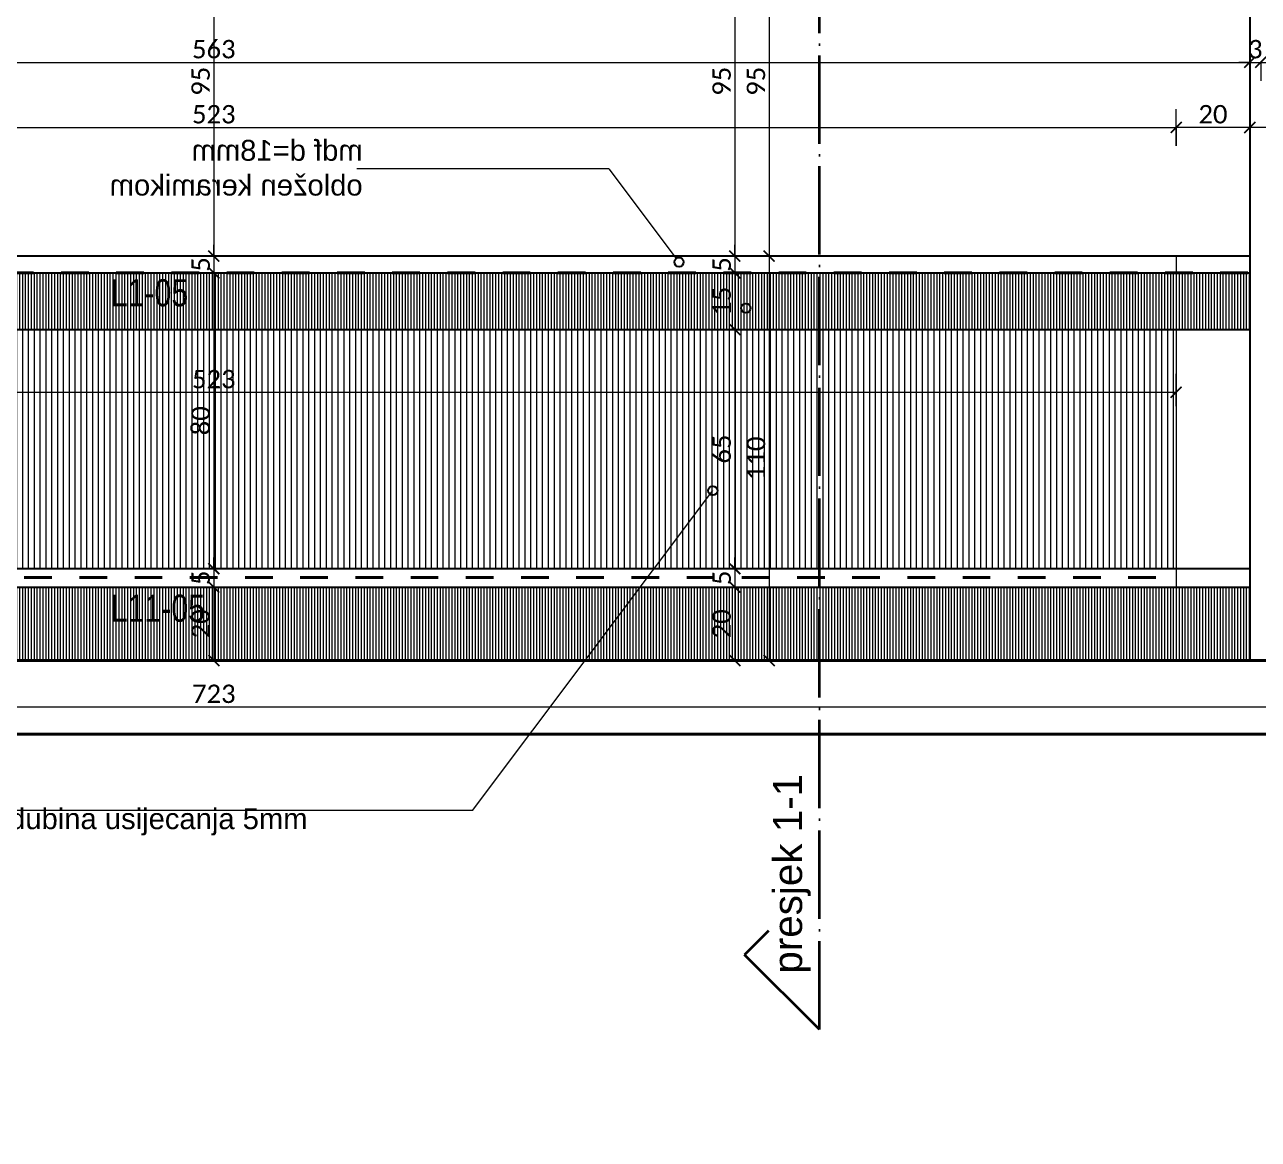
# Model space of a CAD drawing. Header units: centimetres. Extents: x -26724 to 60145, y -23645 to 6771.
# Drawn here: x -2535.5 to -2200.3, y 256.1 to 559.2 of the extents above; entities that cross this region are included whole.
import ezdxf

# ---------------------------------------------------------------- set-up
doc = ezdxf.new("R2010")
doc.units = ezdxf.units.CM
doc.linetypes.add('ACAD_ISO04W100', pattern=[30, 24, -3, 0, -3])
doc.linetypes.add('DALEKOVOD_VN', pattern=[5, 2.5, -2.5])
doc.layers.add('3.IZGLED 2', color=7, linetype='Continuous', lineweight=9, true_color=0x4a4a4a)
doc.layers.add('IZGLED 2', color=253, linetype='Continuous', lineweight=9, true_color=0x828282)
doc.layers.add('4.KOTE', color=88, linetype='Continuous', lineweight=15)
doc.layers.add('zid', color=7, linetype='Continuous', lineweight=40)
doc.layers.add('tekst', color=7, linetype='Continuous')
doc.layers.add('tekst @ 50', color=7, linetype='Continuous')
doc.styles.add('0.15', font='arial.ttf', dxfattribs={"height": 0.15})
doc.styles.add('KOTE', font='arial.ttf', dxfattribs={"width": 0.8})
doc.styles.add('Notes', font='arial.ttf', dxfattribs={"height": 3})
doc.styles.get("Standard").update_dxf_attribs({"font": 'calibri.ttf'})
doc.dimstyles.new('ja 1 30 izgledi zidova', dxfattribs={"dimtxt": 5, "dimasz": 3, "dimexe": 5, "dimexo": 5, "dimgap": 1, "dimtad": 1, "dimdec": 0, "dimtxsty": 'Standard', "dimblk": 'ARCHTICK', "dimcen": 2.5, "dimclrd": 256, "dimclrt": 7, "dimadec": 0, "dimazin": 0, "dimtfac": 1, "dimtdec": 0, "dimtix": 1, "dimtmove": 1, "dimatfit": 3, "dimldrblk": 'ARCHTICK', "dimfxl": 5, "dimfxlon": 1, "dimlwd": 0, "dimlwe": 9, "dimarcsym": 0})
doc.dimstyles.new('ja 1 50', dxfattribs={"dimtxt": 10, "dimasz": 5, "dimexe": 5, "dimexo": 5, "dimgap": 1, "dimtad": 1, "dimdec": 0, "dimtxsty": 'Standard', "dimblk": 'ARCHTICK', "dimcen": 2.5, "dimclrd": 256, "dimclrt": 7, "dimadec": 0, "dimazin": 0, "dimtfac": 1, "dimtdec": 0, "dimtix": 1, "dimtmove": 1, "dimatfit": 3, "dimldrblk": 'ARCHTICK', "dimfxl": 10, "dimfxlon": 1, "dimlwd": 0, "dimlwe": 9, "dimarcsym": 0})

# ---------------------------------------------------------------- blocks, each defined once
blk = doc.blocks.new('_ArchTick')
at = {"color": 0, "linetype": 'ByBlock', "const_width": 0.15}
blk.add_lwpolyline([(-0.5, -0.5), (0.5, 0.5)], dxfattribs=at)
blk = doc.blocks.new('*D503')
at = {"layer": '4.KOTE', "color": 0, "lineweight": 9, "transparency": 16777216}
for p, q in [((-2484.15, 591.29), (-2489.15, 591.29)), ((-2480.54, 496.29), (-2489.15, 496.29))]:
    blk.add_line(p, q, dxfattribs=at)
at = {"layer": '4.KOTE', "lineweight": 0, "transparency": 16777216}
blk.add_line((-2484.15, 591.29), (-2484.15, 496.29), dxfattribs=at)
at = {"layer": 'Defpoints', "color": 0, "transparency": 16777216}
for p in [(-2479.51, 591.29), (-2484.15, 496.29), (-2475.54, 496.29)]:
    blk.add_point(p, dxfattribs=at)
at = {"layer": '4.KOTE', "lineweight": 0, "transparency": 16777216, "xscale": 3, "yscale": 3, "zscale": 3}
for p, rotation in [((-2484.15, 591.29), 90), ((-2484.15, 496.29), 270)]:
    blk.add_blockref('_ArchTick', p, dxfattribs=dict(at, rotation=rotation))
at = {"layer": '4.KOTE', "color": 7, "transparency": 16777216, "insert": (-2487.72, 543.79), "char_height": 5, "attachment_point": 5, "rotation": 90}
blk.add_mtext('95', dxfattribs=at)
blk = doc.blocks.new('*D504')
at = {"layer": '4.KOTE', "color": 0, "lineweight": 9, "transparency": 16777216}
for p, q in [((-2480.54, 496.29), (-2489.15, 496.29)), ((-2480.41, 491.69), (-2489.15, 491.69))]:
    blk.add_line(p, q, dxfattribs=at)
at = {"layer": '4.KOTE', "lineweight": 0, "transparency": 16777216}
for p, q in [((-2484.15, 496.29), (-2484.15, 499.29)), ((-2484.15, 496.29), (-2484.15, 491.69)), ((-2484.15, 491.69), (-2484.15, 488.69))]:
    blk.add_line(p, q, dxfattribs=at)
at = {"layer": 'Defpoints', "color": 0, "transparency": 16777216}
for p in [(-2475.54, 496.29), (-2484.15, 491.69), (-2475.41, 491.69)]:
    blk.add_point(p, dxfattribs=at)
at = {"layer": '4.KOTE', "lineweight": 0, "transparency": 16777216, "xscale": 3, "yscale": 3, "zscale": 3}
for p, rotation in [((-2484.15, 496.29), 270), ((-2484.15, 491.69), 90)]:
    blk.add_blockref('_ArchTick', p, dxfattribs=dict(at, rotation=rotation))
at = {"layer": '4.KOTE', "color": 7, "transparency": 16777216, "insert": (-2487.69, 493.99), "char_height": 5, "attachment_point": 5, "rotation": 90}
blk.add_mtext('5', dxfattribs=at)
blk = doc.blocks.new('*D505')
at = {"layer": '4.KOTE', "color": 0, "lineweight": 9, "transparency": 16777216}
for p, q in [((-2480.41, 491.69), (-2489.15, 491.69)), ((-2484.15, 411.29), (-2489.15, 411.29))]:
    blk.add_line(p, q, dxfattribs=at)
at = {"layer": '4.KOTE', "lineweight": 0, "transparency": 16777216}
blk.add_line((-2484.15, 491.69), (-2484.15, 411.29), dxfattribs=at)
at = {"layer": 'Defpoints', "color": 0, "transparency": 16777216}
for p in [(-2475.41, 491.69), (-2484.15, 411.29), (-2479.86, 411.29)]:
    blk.add_point(p, dxfattribs=at)
at = {"layer": '4.KOTE', "lineweight": 0, "transparency": 16777216, "xscale": 3, "yscale": 3, "zscale": 3}
for p, rotation in [((-2484.15, 491.69), 90), ((-2484.15, 411.29), 270)]:
    blk.add_blockref('_ArchTick', p, dxfattribs=dict(at, rotation=rotation))
at = {"layer": '4.KOTE', "color": 7, "transparency": 16777216, "insert": (-2487.72, 451.49), "char_height": 5, "attachment_point": 5, "rotation": 90}
blk.add_mtext('80', dxfattribs=at)
blk = doc.blocks.new('*D506')
at = {"layer": '4.KOTE', "lineweight": 0, "transparency": 16777216}
for p, q in [((-2484.15, 411.29), (-2484.15, 414.29)), ((-2484.15, 411.29), (-2484.15, 406.29)), ((-2484.15, 406.29), (-2484.15, 403.29))]:
    blk.add_line(p, q, dxfattribs=at)
at = {"layer": '4.KOTE', "color": 0, "lineweight": 9, "transparency": 16777216}
for p, q in [((-2484.15, 411.29), (-2489.15, 411.29)), ((-2484.15, 406.29), (-2489.15, 406.29))]:
    blk.add_line(p, q, dxfattribs=at)
at = {"layer": 'Defpoints', "color": 0, "transparency": 16777216}
for p in [(-2479.86, 411.29), (-2484.15, 406.29), (-2480.57, 406.29)]:
    blk.add_point(p, dxfattribs=at)
at = {"layer": '4.KOTE', "lineweight": 0, "transparency": 16777216, "xscale": 3, "yscale": 3, "zscale": 3}
for p, rotation in [((-2484.15, 411.29), 270), ((-2484.15, 406.29), 90)]:
    blk.add_blockref('_ArchTick', p, dxfattribs=dict(at, rotation=rotation))
at = {"layer": '4.KOTE', "color": 7, "transparency": 16777216, "insert": (-2487.69, 408.79), "char_height": 5, "attachment_point": 5, "rotation": 90}
blk.add_mtext('5', dxfattribs=at)
blk = doc.blocks.new('*D507')
at = {"layer": '4.KOTE', "color": 0, "lineweight": 9, "transparency": 16777216}
for p, q in [((-2484.15, 406.29), (-2489.15, 406.29)), ((-2484.15, 386.29), (-2489.15, 386.29))]:
    blk.add_line(p, q, dxfattribs=at)
at = {"layer": '4.KOTE', "lineweight": 0, "transparency": 16777216}
blk.add_line((-2484.15, 406.29), (-2484.15, 386.29), dxfattribs=at)
at = {"layer": 'Defpoints', "color": 0, "transparency": 16777216}
for p in [(-2480.57, 406.29), (-2484.15, 386.29), (-2484.15, 386.29)]:
    blk.add_point(p, dxfattribs=at)
at = {"layer": '4.KOTE', "lineweight": 0, "transparency": 16777216, "xscale": 3, "yscale": 3, "zscale": 3}
for p, rotation in [((-2484.15, 406.29), 90), ((-2484.15, 386.29), 270)]:
    blk.add_blockref('_ArchTick', p, dxfattribs=dict(at, rotation=rotation))
at = {"layer": '4.KOTE', "color": 7, "transparency": 16777216, "insert": (-2487.72, 396.29), "char_height": 5, "attachment_point": 5, "rotation": 90}
blk.add_mtext('20', dxfattribs=at)
blk = doc.blocks.new('*D512')
at = {"layer": '4.KOTE', "color": 0, "lineweight": 9, "transparency": 16777216}
for p, q in [((-2745.65, 526.25), (-2745.65, 536.25)), ((-2222.65, 526.25), (-2222.65, 536.25))]:
    blk.add_line(p, q, dxfattribs=at)
at = {"layer": '4.KOTE', "lineweight": 0, "transparency": 16777216}
blk.add_line((-2745.65, 531.25), (-2222.65, 531.25), dxfattribs=at)
at = {"layer": 'Defpoints', "color": 0, "transparency": 16777216}
for p in [(-2222.65, 531.25), (-2745.65, 496.29), (-2222.65, 496.29)]:
    blk.add_point(p, dxfattribs=at)
at = {"layer": '4.KOTE', "lineweight": 0, "transparency": 16777216, "xscale": 3, "yscale": 3, "zscale": 3, "rotation": 180}
blk.add_blockref('_ArchTick', (-2745.65, 531.25), dxfattribs=at)
at = {"layer": '4.KOTE', "lineweight": 0, "transparency": 16777216, "xscale": 3, "yscale": 3, "zscale": 3}
blk.add_blockref('_ArchTick', (-2222.65, 531.25), dxfattribs=at)
at = {"layer": '4.KOTE', "color": 7, "transparency": 16777216, "insert": (-2484.15, 534.81), "char_height": 5, "attachment_point": 5}
blk.add_mtext('523', dxfattribs=at)
blk = doc.blocks.new('*D515')
at = {"layer": '4.KOTE', "color": 0, "lineweight": 9, "transparency": 16777216}
for p, q in [((-2765.65, 543.94), (-2765.65, 553.94)), ((-2202.65, 543.94), (-2202.65, 553.94))]:
    blk.add_line(p, q, dxfattribs=at)
at = {"layer": '4.KOTE', "lineweight": 0, "transparency": 16777216}
blk.add_line((-2765.65, 548.94), (-2202.65, 548.94), dxfattribs=at)
at = {"layer": 'Defpoints', "color": 0, "transparency": 16777216}
for p in [(-2202.65, 548.94), (-2765.65, 536.25), (-2202.65, 536.25)]:
    blk.add_point(p, dxfattribs=at)
at = {"layer": '4.KOTE', "lineweight": 0, "transparency": 16777216, "xscale": 3, "yscale": 3, "zscale": 3, "rotation": 180}
blk.add_blockref('_ArchTick', (-2765.65, 548.94), dxfattribs=at)
at = {"layer": '4.KOTE', "lineweight": 0, "transparency": 16777216, "xscale": 3, "yscale": 3, "zscale": 3}
blk.add_blockref('_ArchTick', (-2202.65, 548.94), dxfattribs=at)
at = {"layer": '4.KOTE', "color": 7, "transparency": 16777216, "insert": (-2484.15, 552.5), "char_height": 5, "attachment_point": 5}
blk.add_mtext('563', dxfattribs=at)
blk = doc.blocks.new('*D516')
at = {"layer": '4.KOTE', "color": 0, "lineweight": 9, "transparency": 16777216}
for p, q in [((-2222.65, 531.25), (-2222.65, 526.25)), ((-2202.65, 531.25), (-2202.65, 526.25))]:
    blk.add_line(p, q, dxfattribs=at)
at = {"layer": '4.KOTE', "lineweight": 0, "transparency": 16777216}
blk.add_line((-2202.65, 531.25), (-2222.65, 531.25), dxfattribs=at)
at = {"layer": 'Defpoints', "color": 0, "transparency": 16777216}
for p in [(-2222.65, 531.61), (-2222.65, 531.25), (-2202.65, 531.61)]:
    blk.add_point(p, dxfattribs=at)
at = {"layer": '4.KOTE', "lineweight": 0, "transparency": 16777216, "xscale": 3, "yscale": 3, "zscale": 3, "rotation": 180}
blk.add_blockref('_ArchTick', (-2222.65, 531.25), dxfattribs=at)
at = {"layer": '4.KOTE', "lineweight": 0, "transparency": 16777216, "xscale": 3, "yscale": 3, "zscale": 3}
blk.add_blockref('_ArchTick', (-2202.65, 531.25), dxfattribs=at)
at = {"layer": '4.KOTE', "color": 7, "transparency": 16777216, "insert": (-2212.65, 534.81), "char_height": 5, "attachment_point": 5}
blk.add_mtext('20', dxfattribs=at)
blk = doc.blocks.new('*D524')
at = {"layer": '4.KOTE', "color": 0, "lineweight": 9, "transparency": 16777216}
for p, q in [((-2337.58, 591.29), (-2347.58, 591.29)), ((-2342.58, 496.29), (-2347.58, 496.29))]:
    blk.add_line(p, q, dxfattribs=at)
at = {"layer": '4.KOTE', "lineweight": 0, "transparency": 16777216}
blk.add_line((-2342.58, 591.29), (-2342.58, 496.29), dxfattribs=at)
at = {"layer": 'Defpoints', "color": 0, "transparency": 16777216}
for p in [(-2322.04, 591.29), (-2342.58, 496.29), (-2342.58, 496.29)]:
    blk.add_point(p, dxfattribs=at)
at = {"layer": '4.KOTE', "lineweight": 0, "transparency": 16777216, "xscale": 3, "yscale": 3, "zscale": 3}
for p, rotation in [((-2342.58, 591.29), 90), ((-2342.58, 496.29), 270)]:
    blk.add_blockref('_ArchTick', p, dxfattribs=dict(at, rotation=rotation))
at = {"layer": '4.KOTE', "color": 7, "transparency": 16777216, "insert": (-2346.15, 543.79), "char_height": 5, "attachment_point": 5, "rotation": 90}
blk.add_mtext('95', dxfattribs=at)
blk = doc.blocks.new('*D525')
at = {"layer": '4.KOTE', "color": 0, "lineweight": 9, "transparency": 16777216}
for p, q in [((-2342.58, 496.29), (-2347.58, 496.29)), ((-2342.58, 491.69), (-2337.58, 491.69))]:
    blk.add_line(p, q, dxfattribs=at)
at = {"layer": '4.KOTE', "lineweight": 0, "transparency": 16777216}
for p, q in [((-2342.58, 496.29), (-2342.58, 499.29)), ((-2342.58, 496.29), (-2342.58, 491.69)), ((-2342.58, 491.69), (-2342.58, 488.69))]:
    blk.add_line(p, q, dxfattribs=at)
at = {"layer": 'Defpoints', "color": 0, "transparency": 16777216}
for p in [(-2342.58, 496.29), (-2345.54, 491.69), (-2342.58, 491.69)]:
    blk.add_point(p, dxfattribs=at)
at = {"layer": '4.KOTE', "lineweight": 0, "transparency": 16777216, "xscale": 3, "yscale": 3, "zscale": 3}
for p, rotation in [((-2342.58, 496.29), 270), ((-2342.58, 491.69), 90)]:
    blk.add_blockref('_ArchTick', p, dxfattribs=dict(at, rotation=rotation))
at = {"layer": '4.KOTE', "color": 7, "transparency": 16777216, "insert": (-2346.12, 493.99), "char_height": 5, "attachment_point": 5, "rotation": 90}
blk.add_mtext('5', dxfattribs=at)
blk = doc.blocks.new('*D526')
at = {"layer": '4.KOTE', "color": 0, "lineweight": 9, "transparency": 16777216}
for p, q in [((-2342.58, 491.69), (-2337.58, 491.69)), ((-2343.18, 476.29), (-2337.58, 476.29))]:
    blk.add_line(p, q, dxfattribs=at)
at = {"layer": '4.KOTE', "lineweight": 0, "transparency": 16777216}
blk.add_line((-2342.58, 491.69), (-2342.58, 476.29), dxfattribs=at)
at = {"layer": 'Defpoints', "color": 0, "transparency": 16777216}
for p in [(-2345.54, 491.69), (-2348.18, 476.29), (-2342.58, 476.29)]:
    blk.add_point(p, dxfattribs=at)
at = {"layer": '4.KOTE', "lineweight": 0, "transparency": 16777216, "xscale": 3, "yscale": 3, "zscale": 3}
for p, rotation in [((-2342.58, 491.69), 90), ((-2342.58, 476.29), 270)]:
    blk.add_blockref('_ArchTick', p, dxfattribs=dict(at, rotation=rotation))
at = {"layer": '4.KOTE', "color": 7, "transparency": 16777216, "insert": (-2346.13, 483.99), "char_height": 5, "attachment_point": 5, "rotation": 90}
blk.add_mtext('15', dxfattribs=at)
blk = doc.blocks.new('*D527')
at = {"layer": '4.KOTE', "color": 0, "lineweight": 9, "transparency": 16777216}
for p, q in [((-2343.18, 476.29), (-2337.58, 476.29)), ((-2342.58, 411.29), (-2337.58, 411.29))]:
    blk.add_line(p, q, dxfattribs=at)
at = {"layer": '4.KOTE', "lineweight": 0, "transparency": 16777216}
blk.add_line((-2342.58, 476.29), (-2342.58, 411.29), dxfattribs=at)
at = {"layer": 'Defpoints', "color": 0, "transparency": 16777216}
for p in [(-2348.18, 476.29), (-2347, 411.29), (-2342.58, 411.29)]:
    blk.add_point(p, dxfattribs=at)
at = {"layer": '4.KOTE', "lineweight": 0, "transparency": 16777216, "xscale": 3, "yscale": 3, "zscale": 3}
for p, rotation in [((-2342.58, 476.29), 90), ((-2342.58, 411.29), 270)]:
    blk.add_blockref('_ArchTick', p, dxfattribs=dict(at, rotation=rotation))
at = {"layer": '4.KOTE', "color": 7, "transparency": 16777216, "insert": (-2346.14, 443.79), "char_height": 5, "attachment_point": 5, "rotation": 90}
blk.add_mtext('65', dxfattribs=at)
blk = doc.blocks.new('*D528')
at = {"layer": '4.KOTE', "lineweight": 0, "transparency": 16777216}
for p, q in [((-2342.58, 411.29), (-2342.58, 414.29)), ((-2342.58, 411.29), (-2342.58, 406.29)), ((-2342.58, 406.29), (-2342.58, 403.29))]:
    blk.add_line(p, q, dxfattribs=at)
at = {"layer": '4.KOTE', "color": 0, "lineweight": 9, "transparency": 16777216}
for p, q in [((-2342.58, 411.29), (-2337.58, 411.29)), ((-2342.58, 406.29), (-2337.58, 406.29))]:
    blk.add_line(p, q, dxfattribs=at)
at = {"layer": 'Defpoints', "color": 0, "transparency": 16777216}
for p in [(-2347, 411.29), (-2346.15, 406.29), (-2342.58, 406.29)]:
    blk.add_point(p, dxfattribs=at)
at = {"layer": '4.KOTE', "lineweight": 0, "transparency": 16777216, "xscale": 3, "yscale": 3, "zscale": 3}
for p, rotation in [((-2342.58, 411.29), 270), ((-2342.58, 406.29), 90)]:
    blk.add_blockref('_ArchTick', p, dxfattribs=dict(at, rotation=rotation))
at = {"layer": '4.KOTE', "color": 7, "transparency": 16777216, "insert": (-2346.12, 408.79), "char_height": 5, "attachment_point": 5, "rotation": 90}
blk.add_mtext('5', dxfattribs=at)
blk = doc.blocks.new('*D529')
at = {"layer": '4.KOTE', "color": 0, "lineweight": 9, "transparency": 16777216}
for p, q in [((-2342.58, 406.29), (-2337.58, 406.29)), ((-2342.58, 386.29), (-2347.58, 386.29))]:
    blk.add_line(p, q, dxfattribs=at)
at = {"layer": '4.KOTE', "lineweight": 0, "transparency": 16777216}
blk.add_line((-2342.58, 406.29), (-2342.58, 386.29), dxfattribs=at)
at = {"layer": 'Defpoints', "color": 0, "transparency": 16777216}
for p in [(-2346.15, 406.29), (-2342.58, 386.29), (-2342.58, 386.29)]:
    blk.add_point(p, dxfattribs=at)
at = {"layer": '4.KOTE', "lineweight": 0, "transparency": 16777216, "xscale": 3, "yscale": 3, "zscale": 3}
for p, rotation in [((-2342.58, 406.29), 90), ((-2342.58, 386.29), 270)]:
    blk.add_blockref('_ArchTick', p, dxfattribs=dict(at, rotation=rotation))
at = {"layer": '4.KOTE', "color": 7, "transparency": 16777216, "insert": (-2346.15, 396.29), "char_height": 5, "attachment_point": 5, "rotation": 90}
blk.add_mtext('20', dxfattribs=at)
blk = doc.blocks.new('*D532')
at = {"layer": '4.KOTE', "color": 0, "lineweight": 9, "transparency": 16777216}
for p, q in [((-2333.26, 591.29), (-2338.26, 591.29)), ((-2329.69, 496.29), (-2338.26, 496.29))]:
    blk.add_line(p, q, dxfattribs=at)
at = {"layer": '4.KOTE', "lineweight": 0, "transparency": 16777216}
blk.add_line((-2333.26, 591.29), (-2333.26, 496.29), dxfattribs=at)
at = {"layer": 'Defpoints', "color": 0, "transparency": 16777216}
for p in [(-2330.83, 591.29), (-2333.26, 496.29), (-2324.69, 496.29)]:
    blk.add_point(p, dxfattribs=at)
at = {"layer": '4.KOTE', "lineweight": 0, "transparency": 16777216, "xscale": 3, "yscale": 3, "zscale": 3}
for p, rotation in [((-2333.26, 591.29), 90), ((-2333.26, 496.29), 270)]:
    blk.add_blockref('_ArchTick', p, dxfattribs=dict(at, rotation=rotation))
at = {"layer": '4.KOTE', "color": 7, "transparency": 16777216, "insert": (-2336.82, 543.79), "char_height": 5, "attachment_point": 5, "rotation": 90}
blk.add_mtext('95', dxfattribs=at)
blk = doc.blocks.new('*D533')
at = {"layer": '4.KOTE', "color": 0, "lineweight": 9, "transparency": 16777216}
for p, q in [((-2329.69, 496.29), (-2338.26, 496.29)), ((-2333.26, 386.29), (-2338.26, 386.29))]:
    blk.add_line(p, q, dxfattribs=at)
at = {"layer": '4.KOTE', "lineweight": 0, "transparency": 16777216}
blk.add_line((-2333.26, 496.29), (-2333.26, 386.29), dxfattribs=at)
at = {"layer": 'Defpoints', "color": 0, "transparency": 16777216}
for p in [(-2324.69, 496.29), (-2333.26, 386.29), (-2329.41, 386.29)]:
    blk.add_point(p, dxfattribs=at)
at = {"layer": '4.KOTE', "lineweight": 0, "transparency": 16777216, "xscale": 3, "yscale": 3, "zscale": 3}
for p, rotation in [((-2333.26, 496.29), 90), ((-2333.26, 386.29), 270)]:
    blk.add_blockref('_ArchTick', p, dxfattribs=dict(at, rotation=rotation))
at = {"layer": '4.KOTE', "color": 7, "transparency": 16777216, "insert": (-2336.82, 441.29), "char_height": 5, "attachment_point": 5, "rotation": 90}
blk.add_mtext('110', dxfattribs=at)
blk = doc.blocks.new('*D540')
at = {"layer": '4.KOTE', "color": 0, "lineweight": 9, "transparency": 16777216}
for p, q in [((-2202.65, 528.17), (-2202.65, 536.25)), ((-2122.65, 528.17), (-2122.65, 536.25))]:
    blk.add_line(p, q, dxfattribs=at)
at = {"layer": '4.KOTE', "lineweight": 0, "transparency": 16777216}
blk.add_line((-2122.65, 531.25), (-2202.65, 531.25), dxfattribs=at)
at = {"layer": 'Defpoints', "color": 0, "transparency": 16777216}
for p in [(-2202.65, 531.25), (-2202.65, 523.17), (-2122.65, 523.17)]:
    blk.add_point(p, dxfattribs=at)
at = {"layer": '4.KOTE', "lineweight": 0, "transparency": 16777216, "xscale": 3, "yscale": 3, "zscale": 3, "rotation": 180}
blk.add_blockref('_ArchTick', (-2202.65, 531.25), dxfattribs=at)
at = {"layer": '4.KOTE', "lineweight": 0, "transparency": 16777216, "xscale": 3, "yscale": 3, "zscale": 3}
blk.add_blockref('_ArchTick', (-2122.65, 531.25), dxfattribs=at)
at = {"layer": '4.KOTE', "color": 7, "transparency": 16777216, "insert": (-2162.65, 534.81), "char_height": 5, "attachment_point": 5}
blk.add_mtext('80', dxfattribs=at)
blk = doc.blocks.new('*D546')
at = {"layer": '4.KOTE', "lineweight": 0, "transparency": 16777216}
for p, q in [((-2202.65, 548.94), (-2205.65, 548.94)), ((-2202.65, 548.94), (-2199.65, 548.94)), ((-2199.65, 548.94), (-2196.65, 548.94))]:
    blk.add_line(p, q, dxfattribs=at)
at = {"layer": '4.KOTE', "color": 0, "lineweight": 9, "transparency": 16777216}
for p, q in [((-2202.65, 548.94), (-2202.65, 543.94)), ((-2199.65, 548.94), (-2199.65, 543.94))]:
    blk.add_line(p, q, dxfattribs=at)
at = {"layer": 'Defpoints', "color": 0, "transparency": 16777216}
for p in [(-2202.65, 551.27), (-2199.65, 551.27), (-2199.65, 548.94)]:
    blk.add_point(p, dxfattribs=at)
at = {"layer": '4.KOTE', "lineweight": 0, "transparency": 16777216, "xscale": 3, "yscale": 3, "zscale": 3}
blk.add_blockref('_ArchTick', (-2202.65, 548.94), dxfattribs=at)
at = {"layer": '4.KOTE', "lineweight": 0, "transparency": 16777216, "xscale": 3, "yscale": 3, "zscale": 3, "rotation": 180}
blk.add_blockref('_ArchTick', (-2199.65, 548.94), dxfattribs=at)
at = {"layer": '4.KOTE', "color": 7, "transparency": 16777216, "insert": (-2201.15, 552.5), "char_height": 5, "attachment_point": 5}
blk.add_mtext('3', dxfattribs=at)
blk = doc.blocks.new('*D547')
at = {"layer": '4.KOTE', "color": 0, "lineweight": 9, "transparency": 16777216}
for p, q in [((-2199.65, 548.94), (-2199.65, 543.94)), ((-2125.65, 548.94), (-2125.65, 543.94))]:
    blk.add_line(p, q, dxfattribs=at)
at = {"layer": '4.KOTE', "lineweight": 0, "transparency": 16777216}
blk.add_line((-2199.65, 548.94), (-2125.65, 548.94), dxfattribs=at)
at = {"layer": 'Defpoints', "color": 0, "transparency": 16777216}
for p in [(-2199.65, 551.27), (-2125.65, 548.94), (-2125.65, 548.94)]:
    blk.add_point(p, dxfattribs=at)
at = {"layer": '4.KOTE', "lineweight": 0, "transparency": 16777216, "xscale": 3, "yscale": 3, "zscale": 3, "rotation": 180}
blk.add_blockref('_ArchTick', (-2199.65, 548.94), dxfattribs=at)
at = {"layer": '4.KOTE', "lineweight": 0, "transparency": 16777216, "xscale": 3, "yscale": 3, "zscale": 3}
blk.add_blockref('_ArchTick', (-2125.65, 548.94), dxfattribs=at)
at = {"layer": '4.KOTE', "color": 7, "transparency": 16777216, "insert": (-2162.65, 552.45), "char_height": 5, "attachment_point": 5}
blk.add_mtext('74', dxfattribs=at)
blk = doc.blocks.new('*D580')
at = {"layer": '4.KOTE', "color": 0, "lineweight": 9, "transparency": 16777216}
for p, q in [((-2845.65, 378.67), (-2845.65, 368.67)), ((-2122.65, 378.67), (-2122.65, 368.67))]:
    blk.add_line(p, q, dxfattribs=at)
at = {"layer": '4.KOTE', "lineweight": 0, "transparency": 16777216}
blk.add_line((-2122.65, 373.67), (-2845.65, 373.67), dxfattribs=at)
at = {"layer": 'Defpoints', "color": 0, "transparency": 16777216}
for p in [(-2845.65, 508.29), (-2122.65, 492.69), (-2845.65, 373.67)]:
    blk.add_point(p, dxfattribs=at)
at = {"layer": '4.KOTE', "lineweight": 0, "transparency": 16777216, "xscale": 3, "yscale": 3, "zscale": 3, "rotation": 180}
blk.add_blockref('_ArchTick', (-2845.65, 373.67), dxfattribs=at)
at = {"layer": '4.KOTE', "lineweight": 0, "transparency": 16777216, "xscale": 3, "yscale": 3, "zscale": 3}
blk.add_blockref('_ArchTick', (-2122.65, 373.67), dxfattribs=at)
at = {"layer": '4.KOTE', "color": 7, "transparency": 16777216, "insert": (-2484.15, 377.23), "char_height": 5, "attachment_point": 5}
blk.add_mtext('723', dxfattribs=at)
blk = doc.blocks.new('*D2077')
at = {"layer": '4.KOTE', "color": 0, "lineweight": 9, "transparency": 16777216}
for p, q in [((-6446.34, 430.41), (-6461.34, 430.41)), ((-6454.61, 258.9), (-6451.34, 258.9))]:
    blk.add_line(p, q, dxfattribs=at)
at = {"layer": '4.KOTE', "lineweight": 0, "transparency": 16777216}
blk.add_line((-6456.34, 430.41), (-6456.34, 258.9), dxfattribs=at)
at = {"layer": 'Defpoints', "color": 0, "transparency": 16777216}
for p in [(0, 430.41, 13.5), (-6456.35, 258.9, 13.5), (-6456.34, 258.9)]:
    blk.add_point(p, dxfattribs=at)
at = {"layer": '4.KOTE', "lineweight": 0, "transparency": 16777216, "xscale": 5, "yscale": 5, "zscale": 5}
for p, rotation in [((-6456.34, 430.41), 90), ((-6456.34, 258.9), 270)]:
    blk.add_blockref('_ArchTick', p, dxfattribs=dict(at, rotation=rotation))
at = {"layer": '4.KOTE', "color": 7, "transparency": 16777216, "insert": (-6462.42, 344.65), "char_height": 10, "attachment_point": 5, "rotation": 90}
blk.add_mtext('172', dxfattribs=at)
blk = doc.blocks.new('*D2166')
at = {"layer": '4.KOTE', "color": 0, "lineweight": 9, "transparency": 16777216}
for p, q in [((-2745.65, 455.43), (-2745.65, 464.23)), ((-2222.65, 455.43), (-2222.65, 464.23))]:
    blk.add_line(p, q, dxfattribs=at)
at = {"layer": '4.KOTE', "lineweight": 0, "transparency": 16777216}
blk.add_line((-2745.65, 459.23), (-2222.65, 459.23), dxfattribs=at)
at = {"layer": 'Defpoints', "color": 0, "transparency": 16777216}
for p in [(-2222.65, 459.23), (-2745.65, 450.43), (-2222.65, 450.43)]:
    blk.add_point(p, dxfattribs=at)
at = {"layer": '4.KOTE', "lineweight": 0, "transparency": 16777216, "xscale": 3, "yscale": 3, "zscale": 3, "rotation": 180}
blk.add_blockref('_ArchTick', (-2745.65, 459.23), dxfattribs=at)
at = {"layer": '4.KOTE', "lineweight": 0, "transparency": 16777216, "xscale": 3, "yscale": 3, "zscale": 3}
blk.add_blockref('_ArchTick', (-2222.65, 459.23), dxfattribs=at)
at = {"layer": '4.KOTE', "color": 7, "transparency": 16777216, "insert": (-2484.15, 462.79), "char_height": 5, "attachment_point": 5}
blk.add_mtext('523', dxfattribs=at)

msp = doc.modelspace()

# ---------------------------------------------------------------- hatches: boundary and pattern name
at = {"layer": '3.IZGLED 2', "true_color": 0x724204}
h = msp.add_hatch(dxfattribs=at)
h.set_pattern_fill('ANSI31', color=36, scale=0.25, angle=45)
h.set_pattern_definition([(90, (-46.8814, 0), (-0.79375, 0), [])])
h.paths.add_polyline_path([(-2202.65, 406.29), (-2222.65, 406.29), (-2222.65, 386.29), (-2202.65, 386.29)])
h.paths.add_polyline_path([(-2202.65, 491.69), (-2222.65, 491.69), (-2222.65, 476.29), (-2202.65, 476.29)])
h.paths.add_polyline_path([(-2222.65, 491.69), (-2745.65, 491.69), (-2745.65, 476.29), (-2222.65, 476.29)])
h.paths.add_polyline_path([(-2222.65, 406.29), (-2745.65, 406.29), (-2745.65, 386.29), (-2222.65, 386.29)])
h.paths.add_polyline_path([(-2745.65, 406.29), (-2765.65, 406.29), (-2765.65, 386.29), (-2745.65, 386.29)])
h.paths.add_polyline_path([(-2745.65, 491.69), (-2765.65, 491.69), (-2765.65, 476.29), (-2745.65, 476.29)])
h.paths.add_polyline_path([(-2845.65, 491.69), (-2865.65, 491.69), (-2865.65, 476.29), (-2845.65, 476.29)])
h.paths.add_polyline_path([(-2845.65, 406.29), (-2865.65, 406.29), (-2865.65, 386.29), (-2845.65, 386.29)])
at = {"layer": 'IZGLED 2'}
h = msp.add_hatch(dxfattribs=at)
h.set_pattern_fill('ANSI31', color=256, scale=0.5, angle=45)
h.set_pattern_definition([(90, (-46.8814, 0), (-1.5875, 0), [])])
h.paths.add_polyline_path([(-2222.65, 476.29), (-2745.65, 476.29), (-2745.65, 411.29), (-2222.65, 411.29)])

# ---------------------------------------------------------------- linework, layer by layer
for p, q in [((-2202.65, 591.29), (-2202.65, 496.29)), ((-2765.65, 496.29), (-2202.65, 496.29)), ((-2202.65, 496.29), (-2202.65, 386.29)), ((-2765.65, 491.69), (-2202.65, 491.69)), ((-2765.65, 476.29), (-2202.65, 476.29)), ((-2765.65, 411.29), (-2202.65, 411.29)), ((-2765.65, 406.29), (-2202.65, 406.29)), ((-2865.65, 386.29), (-2062.65, 386.29))]:
    msp.add_line(p, q)
at = {"layer": '3.IZGLED 2'}
for p, q in [((-2376.79, 520.01), (-2358.5, 495.65)), ((-2413.84, 345.55), (-2348.57, 432.49))]:
    msp.add_line(p, q, dxfattribs=at)
at = {"layer": '3.IZGLED 2', "ltscale": 0.8}
for points in [[(-2376.79, 520.01), (-2445.25, 520.01)], [(-2413.84, 345.55), (-2632.58, 345.55)]]:
    msp.add_lwpolyline(points, dxfattribs=at)
at = {"layer": 'IZGLED 2', "color": 5, "linetype": 'ACAD_ISO04W100', "lineweight": 35}
msp.add_line((-2319.61, 285.99), (-2319.61, 830.94), dxfattribs=at)
at = {"layer": 'IZGLED 2'}
msp.add_line((-2222.65, 496.29), (-2222.65, 386.29), dxfattribs=at)
at = {"layer": 'IZGLED 2', "color": 5, "lineweight": 35}
for p in [(-2333.4, 312.8), (-2319.61, 285.99)]:
    msp.add_line(p, (-2339.91, 306.29), dxfattribs=at)
at = {"layer": 'tekst'}
for centre in [(-2357.74, 494.64), (-2339.56, 482.12), (-2348.57, 432.49)]:
    msp.add_circle(centre, 1.26, dxfattribs=at)
at = {"layer": 'zid', "color": 1, "linetype": 'DALEKOVOD_VN', "ltscale": 3}
for p, q in [((-2765.65, 491.69), (-2202.65, 491.69)), ((-2745.65, 408.84, 13.5), (-2222.65, 408.84))]:
    msp.add_line(p, q, dxfattribs=at)
at = {"layer": 'zid'}
for p, q in [((-3022.25, 386.29), (-1962.96, 386.29)), ((-3022.25, 366.29), (-1962.96, 366.29))]:
    msp.add_line(p, q, dxfattribs=at)

# ---------------------------------------------------------------- texts
at = {"layer": 'IZGLED 2', "color": 5, "style": '0.15'}
msp.add_text('presjek 1-1', height=7.8586, rotation=90, dxfattribs=at).set_placement((-2324.3, 301.18))
at = {"layer": 'tekst', "color": 1, "ltscale": 0.8, "style": 'KOTE', "width": 0.8}
for s, p in [('L1-05', (-2512.17, 482.61, 13.5)), ('L11-05', (-2512.17, 396.84, 13.5))]:
    msp.add_text(s, height=7.373, dxfattribs=at).set_placement(p)
at = {"layer": 'tekst @ 50', "ltscale": 0.8, "extrusion": (0, 0, -1), "insert": (-2443.7, 527.86), "char_height": 5.6759, "attachment_point": 1, "text_direction": (-1, 0, 0), "style": 'Notes'}
msp.add_mtext_dynamic_manual_height_columns('{\\fArial|b0|i0|c238|p34;mdf d=18mm\\Pobložen keramikom}', width=290.6445, gutter_width=750, heights=[0], dxfattribs=at)
at = {"layer": 'tekst @ 50', "ltscale": 0.8, "insert": (-2630.99, 355.6), "char_height": 5.6759, "attachment_point": 1, "style": 'Notes'}
msp.add_mtext_dynamic_manual_height_columns('{\\fArial|b0|i0|c238|p34;18}mm mdf\\Pobrađeno na CNC mašini/dubina usijecanja 5mm\\Prazmaci 2-2cm / crna boja', width=290.6445, gutter_width=750, heights=[0], dxfattribs=at)

# ---------------------------------------------------------------- dimensions: what is measured, and where the dimension line sits
at = {"layer": '4.KOTE'}
for base, p1, p2, dimstyle, picture, middle in [((-2484.15, 496.29), (-2479.51, 591.29), (-2475.54, 496.29), 'ja 1 30 izgledi zidova', '*D503', (-2487.72, 543.79)), ((-2342.58, 496.29), (-2322.04, 591.29), (-2342.58, 496.29), 'ja 1 30 izgledi zidova', '*D524', (-2346.15, 543.79)), ((-2333.26, 496.29), (-2330.83, 591.29), (-2324.69, 496.29), 'ja 1 30 izgledi zidova', '*D532', (-2336.82, 543.79)), ((-2484.15, 491.69), (-2475.54, 496.29), (-2475.41, 491.69), 'ja 1 30 izgledi zidova', '*D504', (-2487.69, 493.99)), ((-2342.58, 491.69), (-2342.58, 496.29), (-2345.54, 491.69), 'ja 1 30 izgledi zidova', '*D525', (-2346.12, 493.99)), ((-2333.26, 386.29), (-2324.69, 496.29), (-2329.41, 386.29), 'ja 1 30 izgledi zidova', '*D533', (-2336.82, 441.29)), ((-2484.15, 411.29), (-2475.41, 491.69), (-2479.86, 411.29), 'ja 1 30 izgledi zidova', '*D505', (-2487.72, 451.49)), ((-2342.58, 476.29), (-2345.54, 491.69), (-2348.18, 476.29), 'ja 1 30 izgledi zidova', '*D526', (-2346.13, 483.99)), ((-2342.58, 411.29), (-2348.18, 476.29), (-2347, 411.29), 'ja 1 30 izgledi zidova', '*D527', (-2346.14, 443.79)), ((-6456.34, 258.9), (0, 430.41, 13.5), (-6456.35, 258.9, 13.5), 'ja 1 50', '*D2077', (-6462.42, 344.65)), ((-2484.15, 406.29), (-2479.86, 411.29), (-2480.57, 406.29), 'ja 1 30 izgledi zidova', '*D506', (-2487.69, 408.79)), ((-2342.58, 406.29), (-2347, 411.29), (-2346.15, 406.29), 'ja 1 30 izgledi zidova', '*D528', (-2346.12, 408.79)), ((-2484.15, 386.29), (-2480.57, 406.29), (-2484.15, 386.29), 'ja 1 30 izgledi zidova', '*D507', (-2487.72, 396.29)), ((-2342.58, 386.29), (-2346.15, 406.29), (-2342.58, 386.29), 'ja 1 30 izgledi zidova', '*D529', (-2346.15, 396.29))]:
    dim = msp.add_linear_dim(base=base, p1=p1, p2=p2, angle=90, dimstyle=dimstyle, dxfattribs=at)
    dim.commit()
    dim.dimension.update_dxf_attribs({"geometry": picture, "text_midpoint": middle})
for base, p1, p2, picture, middle in [((-2202.65, 548.94), (-2765.65, 536.25), (-2202.65, 536.25), '*D515', (-2484.15, 552.5)), ((-2199.65, 548.94), (-2202.65, 551.27), (-2199.65, 551.27), '*D546', (-2201.15, 552.5)), ((-2125.65, 548.94), (-2199.65, 551.27), (-2125.65, 548.94), '*D547', (-2162.65, 552.45)), ((-2222.65, 531.25), (-2745.65, 496.29), (-2222.65, 496.29), '*D512', (-2484.15, 534.81)), ((-2222.65, 531.25), (-2202.65, 531.61), (-2222.65, 531.61), '*D516', (-2212.65, 534.81)), ((-2202.65, 531.25), (-2122.65, 523.17), (-2202.65, 523.17), '*D540', (-2162.65, 534.81)), ((-2845.65, 373.67), (-2122.65, 492.69), (-2845.65, 508.29), '*D580', (-2484.15, 377.23)), ((-2222.65, 459.23), (-2745.65, 450.43), (-2222.65, 450.43), '*D2166', (-2484.15, 462.79))]:
    dim = msp.add_linear_dim(base=base, p1=p1, p2=p2, dimstyle='ja 1 30 izgledi zidova', dxfattribs=at)
    dim.commit()
    dim.dimension.update_dxf_attribs({"geometry": picture, "text_midpoint": middle})

doc.saveas('drawing.dxf')
